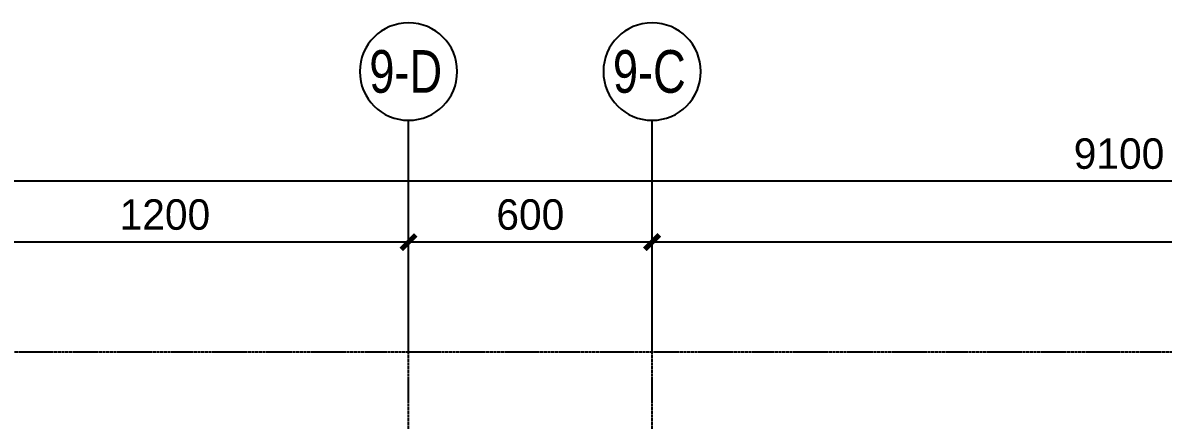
# Model space of a CAD drawing. Header units: millimetres. Extents: x 590 to 34010, y 590 to 7410.
# Drawn here: x 23850 to 26659, y 6432 to 7410 of the extents above; entities that cross this region are included whole.
import ezdxf
from ezdxf.enums import TextEntityAlignment as Align

# ---------------------------------------------------------------- set-up
doc = ezdxf.new("R2010")
doc.units = ezdxf.units.MM
doc.header["$PDMODE"] = 35
doc.linetypes.add('Pbo-Center', pattern=[9, 6, -1, 1, -1])
doc.layers.get('0').update_dxf_attribs({"color": 14})
doc.layers.get('DEFPOINTS').update_dxf_attribs({"color": 5})
for name, color, linetype in [('!PboGS-13Light-Center', 134, 'Pbo-Center'), ('!PboGS-Dim', 50, 'Continuous'), ('!PboPL-AxisNumber', 150, 'Continuous'), ('!PboPL-Grid', 124, 'Pbo-Center'), ('!PboPL-TXT25', 40, 'Continuous')]:
    doc.layers.add(name, color=color, linetype=linetype)
doc.styles.add('!PYH.V2008_EN', font='')
doc.styles.add('!赫思Norm', font='赫思StyleNormEN.SHX', dxfattribs={"width": 0.9, "bigfont": '赫思StyleDimTextCN.SHX'})
doc.styles.get('!PYH.V2008_EN').set_extended_font_data('赫思深化DWG.CN繁')
doc.dimstyles.new('!PboMS-30', dxfattribs={"dimscale": 30, "dimtxt": 2.5, "dimasz": 1.2, "dimexe": 2, "dimexo": 2, "dimgap": 1, "dimtad": 1, "dimdec": 0, "dimdsep": 46, "dimtxsty": '!PYH.V2008_EN', "dimblk": 'ARCHTICK', "dimcen": 1, "dimdle": 2, "dimclrd": 44, "dimclre": 44, "dimclrt": 256, "dimadec": 1, "dimazin": 2, "dimtfac": 1, "dimtdec": 0, "dimtix": 1, "dimtmove": 2, "dimatfit": 1, "dimldrblk": '!PYH_DIM.ARCHTICK', "dimfxl": 5, "dimfxlon": 1, "dimtolj": 1, "dimtzin": 0, "dimlwd": -1, "dimlwe": -1, "dimarcsym": 0})

# ---------------------------------------------------------------- blocks, each defined once
blk = doc.blocks.new('_ArchTick')
at = {"const_width": 0.35}
blk.add_lwpolyline([(0.5, 0.5), (-0.5, -0.5)], dxfattribs=at)
blk = doc.blocks.new('*D102')
at = {"layer": '!PboGS-Dim', "color": 44, "transparency": 16777216}
for p, q in [((22000, 6870), (22000, 7080)), ((31100, 6870), (31100, 7080)), ((31160, 7020), (21940, 7020))]:
    blk.add_line(p, q, dxfattribs=at)
at = {"layer": 'DEFPOINTS', "color": 0, "transparency": 16777216}
for p in [(22000, 7020), (22000, 6600), (31100, 6600)]:
    blk.add_point(p, dxfattribs=at)
at = {"layer": '!PboGS-Dim', "color": 44, "transparency": 16777216, "xscale": 36, "yscale": 36, "zscale": 36, "rotation": 180}
blk.add_blockref('_ArchTick', (22000, 7020), dxfattribs=at)
at = {"layer": '!PboGS-Dim', "color": 44, "transparency": 16777216, "xscale": 36, "yscale": 36, "zscale": 36}
blk.add_blockref('_ArchTick', (31100, 7020), dxfattribs=at)
at = {"layer": '!PboGS-Dim', "transparency": 16777216, "insert": (26550, 7087.5), "char_height": 75, "attachment_point": 5, "style": '!PYH.V2008_EN'}
blk.add_mtext('\\A1;9100', dxfattribs=at)
blk = doc.blocks.new('!PYH_DIM.ARCHTICK')
blk.add_lwpolyline([(0, 0, 0, 0, 0), (-0.964, -1.149, 0.4, 0.25, 0), (0, 0, 0.25, 0.4, 0), (-0.964, 1.149, 0, 0, 0), (0, 0, 0, 0, 0), (-1.635, 0, 0, 0, 0)], format="xyseb")
blk = doc.blocks.new('*D92')
at = {"layer": '!PboGS-Dim', "color": 44, "transparency": 16777216}
for p, q in [((25400, 6720), (25400, 6930)), ((29300, 6720), (29300, 6930)), ((29360, 6870), (25340, 6870))]:
    blk.add_line(p, q, dxfattribs=at)
at = {"layer": 'DEFPOINTS', "color": 0, "transparency": 16777216}
for p in [(25400, 6870), (25400, 6600), (29300, 6600)]:
    blk.add_point(p, dxfattribs=at)
at = {"layer": '!PboGS-Dim', "color": 44, "transparency": 16777216, "xscale": 36, "yscale": 36, "zscale": 36, "rotation": 180}
blk.add_blockref('_ArchTick', (25400, 6870), dxfattribs=at)
at = {"layer": '!PboGS-Dim', "color": 44, "transparency": 16777216, "xscale": 36, "yscale": 36, "zscale": 36}
blk.add_blockref('_ArchTick', (29300, 6870), dxfattribs=at)
at = {"layer": '!PboGS-Dim', "transparency": 16777216, "insert": (27350, 6937.5), "char_height": 75, "attachment_point": 5, "style": '!PYH.V2008_EN'}
blk.add_mtext('\\A1;3900', dxfattribs=at)
blk = doc.blocks.new('*D93')
at = {"layer": '!PboGS-Dim', "color": 44, "transparency": 16777216}
for p, q in [((24800, 6720), (24800, 6930)), ((25400, 6720), (25400, 6930)), ((25460, 6870), (24740, 6870))]:
    blk.add_line(p, q, dxfattribs=at)
at = {"layer": 'DEFPOINTS', "color": 0, "transparency": 16777216}
for p in [(24800, 6870), (24800, 6600), (25400, 6600)]:
    blk.add_point(p, dxfattribs=at)
at = {"layer": '!PboGS-Dim', "color": 44, "transparency": 16777216, "xscale": 36, "yscale": 36, "zscale": 36, "rotation": 180}
blk.add_blockref('_ArchTick', (24800, 6870), dxfattribs=at)
at = {"layer": '!PboGS-Dim', "color": 44, "transparency": 16777216, "xscale": 36, "yscale": 36, "zscale": 36}
blk.add_blockref('_ArchTick', (25400, 6870), dxfattribs=at)
at = {"layer": '!PboGS-Dim', "transparency": 16777216, "insert": (25100, 6937.5), "char_height": 75, "attachment_point": 5, "style": '!PYH.V2008_EN'}
blk.add_mtext('\\A1;600', dxfattribs=at)
blk = doc.blocks.new('*D95')
at = {"layer": '!PboGS-Dim', "color": 44, "transparency": 16777216}
for p, q in [((23600, 6720), (23600, 6930)), ((24800, 6720), (24800, 6930)), ((24860, 6870), (23540, 6870))]:
    blk.add_line(p, q, dxfattribs=at)
at = {"layer": 'DEFPOINTS', "color": 0, "transparency": 16777216}
for p in [(23600, 6870), (23600, 6600), (24800, 6600)]:
    blk.add_point(p, dxfattribs=at)
at = {"layer": '!PboGS-Dim', "color": 44, "transparency": 16777216, "xscale": 36, "yscale": 36, "zscale": 36, "rotation": 180}
blk.add_blockref('_ArchTick', (23600, 6870), dxfattribs=at)
at = {"layer": '!PboGS-Dim', "color": 44, "transparency": 16777216, "xscale": 36, "yscale": 36, "zscale": 36}
blk.add_blockref('_ArchTick', (24800, 6870), dxfattribs=at)
at = {"layer": '!PboGS-Dim', "transparency": 16777216, "insert": (24200, 6937.5), "char_height": 75, "attachment_point": 5, "style": '!PYH.V2008_EN'}
blk.add_mtext('\\A1;1200', dxfattribs=at)
blk = doc.blocks.new('!pbo_grid201706_blkSC')
blk.add_circle((0, 0), 4)
at = {"layer": '!PboPL-TXT25', "style": '!赫思Norm', "width": 1.599118}
blk.add_attdef('A', text='', height=3.5, dxfattribs=at).set_placement((-2.761, -1.652), (3.221, -1.652), align=Align.FIT)

msp = doc.modelspace()

# ---------------------------------------------------------------- linework, layer by layer
at = {"layer": '!PboGS-13Light-Center'}
msp.add_lwpolyline([(21400, 6600), (27240, 6600), (27270, 6660), (27330, 6540), (27360, 6600), (33200, 6600)], dxfattribs=at)
at = {"layer": '!PboPL-AxisNumber'}
for p, q in [((24800, 6600), (24800, 7170)), ((25400, 6600), (25400, 7170))]:
    msp.add_line(p, q, dxfattribs=at)
at = {"layer": '!PboPL-Grid'}
for points in [[(24800, 1400), (24800, 6600)], [(25400, 1400), (25400, 6600)]]:
    msp.add_lwpolyline(points, dxfattribs=at)

# ---------------------------------------------------------------- block references
at = {"layer": '!PboPL-AxisNumber'}
ref = msp.add_blockref('!pbo_grid201706_blkSC', (24800, 7290), dxfattribs=dict(at, xscale=-30, yscale=30, zscale=30))
ref.add_attrib('A', '9-D', dxfattribs={"layer": '!PboPL-TXT25', "height": 105, "style": '!PYH.V2008_EN', "width": 0.62273}).set_placement((24703.4, 7237.8), (24882.8, 7237.8), align=Align.FIT)
ref = msp.add_blockref('!pbo_grid201706_blkSC', (25400, 7290), dxfattribs=dict(at, xscale=-30, yscale=30, zscale=30))
ref.add_attrib('A', '9-C', dxfattribs={"layer": '!PboPL-TXT25', "height": 105, "style": '!PYH.V2008_EN', "width": 0.648649}).set_placement((25303.4, 7237.8), (25482.8, 7237.8), align=Align.FIT)

# ---------------------------------------------------------------- dimensions: what is measured, and where the dimension line sits
at = {"layer": '!PboGS-Dim'}
for base, p1, p2, picture, middle in [((22000, 7020), (31100, 6600), (22000, 6600), '*D102', (26550, 7087.5)), ((23600, 6870), (24800, 6600), (23600, 6600), '*D95', (24200, 6937.5)), ((24800, 6870), (25400, 6600), (24800, 6600), '*D93', (25100, 6937.5)), ((25400, 6870), (29300, 6600), (25400, 6600), '*D92', (27350, 6937.5))]:
    dim = msp.add_linear_dim(base=base, p1=p1, p2=p2, angle=180, dimstyle='!PboMS-30', dxfattribs=at)
    dim.commit()
    dim.dimension.update_dxf_attribs({"geometry": picture, "text_midpoint": middle})

doc.saveas('drawing.dxf')
